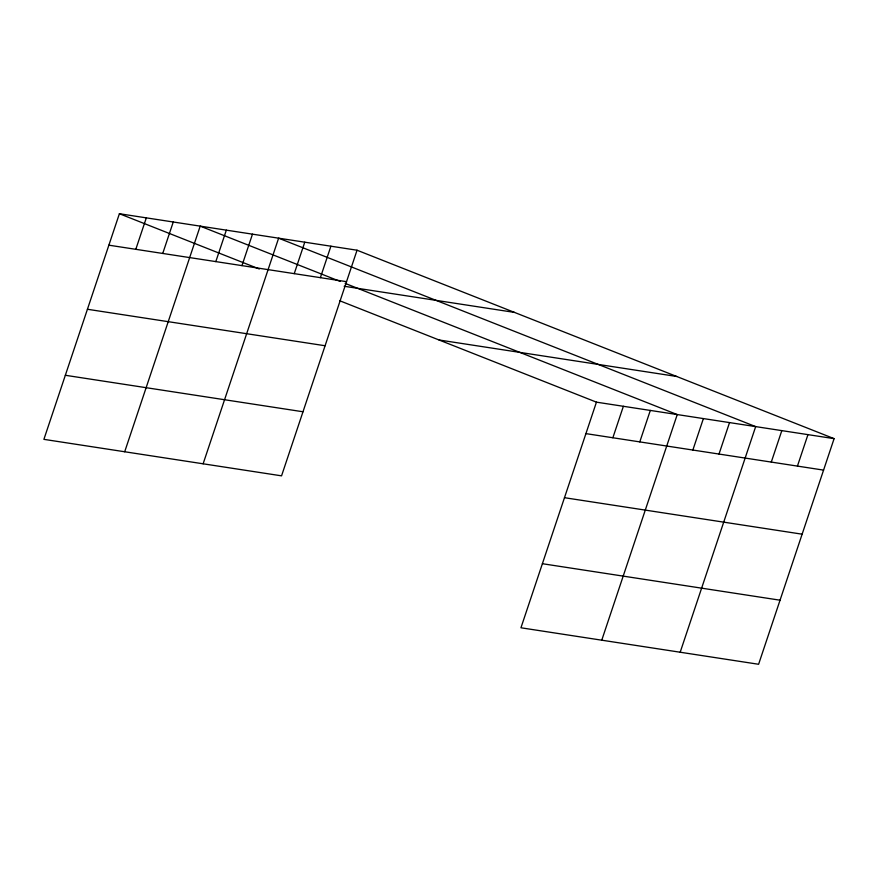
<?xml version="1.0" encoding="UTF-8"?>
<svg xmlns="http://www.w3.org/2000/svg" width="878" height="878" viewBox="0 0 878 878"><rect width="100%" height="100%" fill="white"/><g stroke="black" fill="none" stroke-linecap="round" stroke-linejoin="round"><path stroke-width="1.32" d="M357.05 250.219L119.397 213.727L43.9 439.351L281.553 475.843L357.05 250.219L834.1 438.649L758.603 664.273L520.95 627.781L596.447 402.157L834.1 438.649M135.805 249.319L146.33 217.865M162.737 253.457L173.262 222.002M124.698 451.753L200.195 226.129L340.126 281.41M215.812 261.611L226.337 230.146M241.955 265.617L252.48 234.163M203.125 463.793L278.622 238.179L755.673 426.609L680.187 652.233M294.24 273.651L304.765 242.185M320.382 277.667L330.907 246.202M612.855 437.76L623.38 406.294M639.788 441.886L650.313 410.432M601.759 640.194L677.245 414.57L345.131 283.385M692.863 450.041L703.388 418.586M719.005 454.058L729.53 422.592M771.29 462.08L781.815 430.626M797.433 466.097L807.958 434.632M108.861 245.181L346.525 281.673M344.154 286.25L514.475 312.403M439.022 339.973L676.675 376.464M87.427 309.265L325.079 345.745M585.922 433.622L823.575 470.114M65.334 375.279L302.998 411.771M564.477 497.694L802.13 534.186M542.395 563.709L780.048 600.201M119.397 213.727L259.328 268.997M339.687 300.737L596.447 402.157"/></g></svg>
